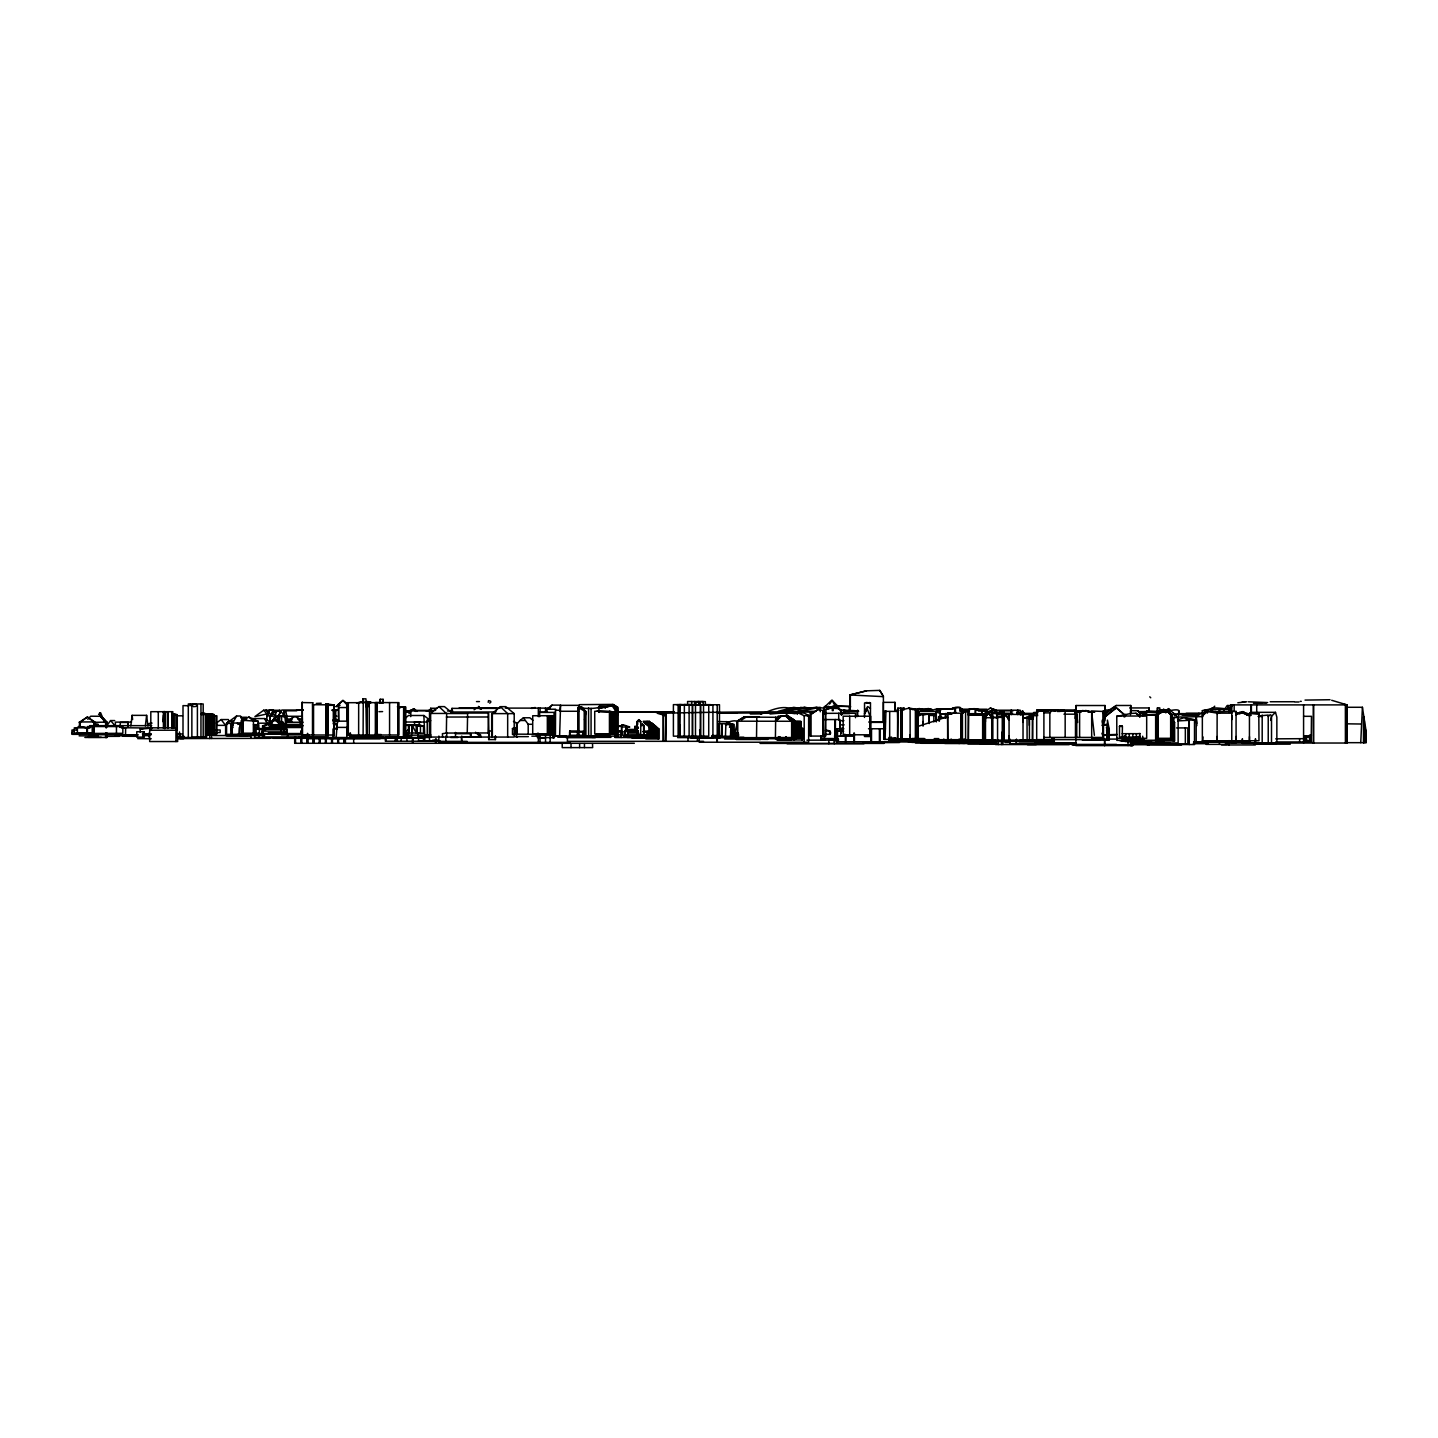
<?xml version="1.0" encoding="UTF-8"?>
<svg xmlns="http://www.w3.org/2000/svg" width="1438" height="1438" viewBox="0 0 1438 1438"><rect width="100%" height="100%" fill="white"/><g stroke="black" fill="none" stroke-linecap="round" stroke-linejoin="round"><path stroke-width="1.5" d="M700.504 736.166L700.522 704.692L700.522 736.166L699.587 729.875M923.052 721.499L923.052 725.848L923.052 714.668L927.133 714.111M1236.069 736.508L1236.069 740.75L1236.069 711.397L1231.773 711.433L1231.773 740.75M894.346 741.774L894.346 737.856M1217.087 736.526L1217.069 740.75L1217.141 711.774L1231.773 711.433M1231.791 711.774L1231.773 713.158L1217.069 713.158M1249.478 736.616L1249.442 740.75L1249.442 713.338L1258.987 713.787L1249.442 713.338M850.631 706.651L837.383 705.914L837.078 707.298M936.228 715.89L936.246 714.093L916.725 714.093L917.3 715.747M1029.356 725.381L1029.266 717.4L1022.76 717.939L1022.76 714.327M680.282 724.968L679.581 736.166L679.958 704.638M910.164 734.638L910.128 738.898L910.128 708.682L915.377 709.437L915.377 738.898M985.425 721.894L985.479 717.724L987.69 713.859L985.192 717.724L981.705 714.273L981.705 710.318M1022.975 722.397L1023.029 717.939L1029.41 717.4L1029.41 740.228M369.207 707.011L369.26 702.697L366.96 702.625L366.96 735.016M1159.855 711.361L1159.783 707.873L1157.446 707.873L1157.392 712.727L1147.596 712.187M1106.613 729.947L1107.368 740.175L1107.44 720.079L1109.273 729.354L1109.273 740.175L1082.365 740.175M366.384 707.101L365.917 698.796L362.933 698.922L363.113 702.805L362.933 698.922M1130.556 714.614L1130.628 710.588L1137.889 710.731L1140.729 713.895M338.307 705.069L338.649 721.175L346.702 721.157L347.241 705.069L342.945 700.432L336.097 706.633L342.945 700.432L348.032 704.261M1075.948 711.936L1076.091 705.519L1104.995 705.519L1104.492 722.092M1104.995 705.519L1104.779 720.402M398.164 713.931L398.272 709.797L398.272 736.993M403.862 736.993L403.701 706.831L403.377 736.993M491.832 730.971L488.776 731.061L488.65 739.581L495.535 739.581L495.535 736.112M1130.538 713.5L1130.735 705.483L1116.319 705.483L1105.049 712.655L1105.049 710.013L1111.304 710.013M1229.13 712.403L1228.268 706.885M206.317 728.922L206.784 716.735M1033.419 713.572L1033.832 712.457L1037.912 712.457M383.137 699.353L382.957 702.733L383.137 699.353L380.207 699.263L379.632 702.733L383.137 702.625L347.151 702.697L347.151 735.016L398.955 735.016L398.955 702.625L375.354 702.553L375.354 735.016L376.001 730.702M312.495 735.016L312.495 704.71L313.556 704.71L326.372 704.818L326.372 735.016M778.084 719.36L778.264 716.07L788.258 716.088L794.783 721.013L794.783 737.766M302.142 727.556L299.499 724.41L282.603 724.41L282.387 727.556L282.387 724.662L275.737 724.734M756.801 717.167L756.514 737.784M775.406 737.928L775.693 717.167L775.981 721.319L781.301 716.106L786.928 716.07L794.01 721.319L786.999 716.178L793.201 721.319L793.201 738.143M162.943 721.696L163.411 715.243L164.831 715.243M282.387 727.556L282.603 724.41M1075.139 718.407L1075.48 714.183L1074.438 710.534L1073.665 711.145M626.411 731.223L626.555 729.426L635.165 729.426M578.687 711.271L579.208 705.339L560.604 705.339L559.616 711.271L578.687 711.271L578.687 736.076M616.183 721.337C618.825 711.504 618.52 699.713 605.164 707.658L605.164 708.377M1255.68 739.114L1255.302 743.32L1255.302 738.916M616.165 719.18L616.992 710.696L613.451 705.573L598.873 708.233L600.149 707.909M1360.743 742.673L1362.415 707.28L1346.885 707.28M467.242 733.056L467.638 713.05L488.453 713.05L488.92 732.949L446.337 733.056L446.679 713.518L467.692 713.518M1146.607 713.643L1146.823 711.612L1138.375 711.612M488.057 732.949L488.453 713.05M1033.311 719.018L1029.41 719.018L1029.41 717.4M929.182 721.876L929.254 714.812L929.254 723.566M918.99 714.273L919.224 712.349M119.821 727.412L120.415 722.469L128.198 722.469L128.198 726.909M127.605 727.412L128.198 722.469M325.797 735.016L325.797 703.757L334.227 704.997L334.227 735.016L302.16 735.016L302.25 701.996L302.555 735.016M130.822 725.902L132.116 715.351L146.622 715.351L147.916 725.902M145.346 725.902L146.622 715.351M193.555 706.543L191.919 705.806A3.2 1.186 -1.9 0 1 192.207 705.033C193.753 702.355 199.918 705.177 195.532 706.489A2.606 0.935 -2 0 1 193.573 706.525M599.179 708.107L601.066 706.993L598.693 706.993C599.179 708.88 574.086 709.725 579.676 704.638L612.947 704.404L618.088 707.442L618.088 736.148L554.313 736.058M995.042 713.931L995.527 710.21L1020.207 710.21L1020.71 712.152L1016.81 712.152M1117.02 739.096L1103.539 739.096L1103.377 711.217L1103.485 713.536M555.428 735.861L555.571 709.222L546.997 709.222L546.997 712.403M598.46 708.377L599.017 706.957M996.929 715.764L997.253 713.697L1001.944 713.697L1001.639 715.764M1032.25 740.624L1032.466 714.237L1037.104 713.841M1207.435 713.104L1207.902 710.03L1208.172 711.433M241.44 722.847L232.668 723.116L231.949 734.315M239.319 727.502L239.319 734.315L239.912 723.925L242.914 723.961M559.616 736.076L560.586 705.123L552.012 705.123L546.997 709.222M1220.269 712.763L1219.316 710.03L1219.55 711.253M283.646 716.771L283.825 715.747L280.015 715.747L279.242 721.103M584.529 719.827L585.967 711.648L581.653 706.939L577.95 707.532L577.95 736.148M338.649 721.175L338.721 705.411M430.124 711.271L430.681 708.269L436.972 708.269M897.905 711.433L884.765 711.343M889.691 711.594L889.673 741.774M844.807 710.066L844.501 711.486C858.774 711.774 869.325 711.019 840.152 710.048M1270.617 720.438L1271.516 716.268L1275.488 712.331L1276.854 717.149L1276.854 743.32L1242.234 743.32L1242.234 739.06M1079.309 712.241L1079.507 711.325L1078.41 712.241M480.076 737.245L480.526 734.962L477.254 732.859M89.408 727.412L89.893 725.651L151.727 725.651M370.429 703.11L370.788 701.906L366.331 701.51M816.119 711.325L798.342 711.181L797.209 714.38M577.375 731.313L583.109 731.313L583.109 735.267L569.466 735.267L569.79 730.989L577.483 730.989L577.375 735.267M1020.243 714.65L1020.692 713.104L1021.106 714.776M1142.922 714.632L1156.907 714.65L1142.671 715.477L1142.922 712.996L1139.687 712.996L1139.687 716.735M968.205 739.905L968.475 714.111L982.945 714.075L982.945 739.905M266.911 716.591L269.248 710.048L273.364 710.048L274.838 712.493L274.011 711.307L271.063 715.998L271.063 714.327L275.539 714.327L275.539 715.944L278.289 715.908L281.003 711.307L274.011 711.307M312.495 704.71L313.107 702.751L302.196 702.571M982.945 714.075L982.639 715.028L968.205 715.028M840.745 733.398L842.632 727.61L840.313 736.058L844.645 736.058M336.186 737.514L337.103 724.716L333.814 724.716M282.513 721.624L281.578 724.303L281.578 717.76L284.257 711.774L285.982 712.008L287.977 722.164M149.678 730.216L150.523 727.826L176.784 727.826L177.683 741.541L149.678 741.541L149.678 730.216L175.939 730.216L176.784 727.826M582.821 735.267L583.109 731.313M495.751 711.99L497.081 708.377L452.017 708.377L450.687 712.008L495.247 711.99M255.479 728.095L253.448 733.2L253.448 721.157L248.9 717.059L242.519 720.258L242.519 733.2M269.248 713.805L267.756 713.787L266.911 715.926L269.895 715.872L273.364 710.048M729.497 727.34L730.935 723.763L734.171 724.464L734.171 736.31L711.864 736.238M1020.998 714.686L1022.436 710.821L1023.928 713.374L1034.929 713.374M103.698 720.312L100.642 712.781L98.575 714.452M598.478 708.287L599.394 706.04L614.457 706.076L617.333 707.891L617.333 736.148M279.601 716.771L280.015 715.747M239.912 723.925L237.971 724.393L237.414 723.116M232.417 732.607L230.817 727.502L232.668 723.116M624.595 731.403L625.458 735.16L624.901 730.684L637.232 730.684M625.782 731.259L625.961 726.567L629.61 727.125M621.27 737.478L621.647 726.19L617.477 726.262M357.595 703.272L356.57 703.164L364.084 701.313M916.401 709.725L919.116 708.521L923.106 709.527M291.321 720.492L293.046 716.933L296.659 716.933L302.07 720.923M829.636 704.099L832.189 700.36L838.839 707.298M778.246 717.328L744.021 717.023L737.191 721.193L737.191 737.784M961.68 709.204L959.883 708.772M837.096 705.609L836.233 707.298L837.617 705.591M825.053 707.298C826.005 704.135 829.708 710.282 833.375 707.298L834.903 705.663L832.189 700.36M824.369 713.751L824.369 707.298L831.559 700.342M864.436 713.877L867.276 708.646L864.58 713.877M232.938 722.847L236.569 716.016L240.506 716.016L243.094 721.696M1005.557 714.327L1009.063 720.114M1005.989 714.039L1003.742 717.76L1005.863 714.327M730.486 736.31L730.935 723.763L726.154 721.552M725.453 736.31L725.902 723.763M1077.386 711.864L1075.157 710.983L1075.157 713.32L1075.085 711.109L1081.34 711.864M644.188 732.14L649.581 731.511L643.092 731.511M842.057 731.079L837.258 731.061L834.633 736.202M1229.202 710.372L1232.006 705.699L1227.225 705.447L1223.792 710.462M275.539 714.327L274.388 716.16L269.895 716.142L270.236 722.559M1203.157 715.549L1205.278 711.073L1202.384 715.675L1207.866 711.235M1198.16 714.416L1196.182 717.364L1196.182 742.206M837.258 731.061L834.453 736.202L853.723 736.202M269.895 716.142L271.063 714.327M864.544 711.217L867.707 706.525L870.421 708.503M1198.915 713.284L1196.308 717.185L1196.775 723.44M721.445 736.31L721.984 723.691L721.984 736.31M721.642 736.31L722.182 723.691L722.182 736.31M1158.003 714.884L1161.149 711.253L1158.003 714.884L1157.95 738.305L1171.323 738.305M270.47 722.865L275.898 716.915L270.326 722.865L273.939 720.294M1020.243 714.488L1021.106 713.266L1016.702 713.266M824.369 707.298L825.879 705.699M106.376 726.244L110.6 720.564L114.698 720.564M918.433 714.776L936.21 713.877L916.941 714.668M1236.069 715.153L1238.226 712.853M549.316 708.539L552.012 705.123M1144.45 714.201L1147.003 711.091L1158.183 711.774L1163.755 709.329L1165.301 710.714L1167.53 710.336L1166.002 711.774M1202.869 716.573L1176.823 717.095M1029.231 717.4L1022.76 717.939L1029.231 717.724L1031.19 714.524M1001.495 714.416L1002.502 713.248L1012.64 713.266M1052.526 709.797L1046.576 709.797L1043.898 712.871L1049.848 712.871L1052.526 709.797L1065.163 711.343L1065.163 737.424M984.922 711.648L990.369 708.035L994.521 709.815L990.369 708.035M833.231 707.298L834.903 705.663M1104.546 717.814L1106.631 715.495M532.923 720.24L529.813 717.778L523.396 717.778L520.017 720.492L516.943 723.889L516.943 734.153L551.581 734.333M952.01 709.204C953.502 706.795 963.208 705.447 960.656 711.181M1178.944 713.625L1178.944 710.731C1176.482 706.615 1146.266 718.658 1159.927 709.851L1166.919 709.815L1168.537 708.628L1178.135 717.562L1178.135 742.925L1133 742.925M232.938 725.956L232.938 721.211L228.678 721.211L226.575 723.44L226.575 734.315L244.873 734.315M230.817 734.315L230.817 723.44L232.938 721.211M263.262 733.883L263.262 727.538L267.198 723.404L271.818 723.422L275.737 727.538M1211.659 709.365L1214.75 706.184M87.79 719.306L90.72 716.214L101.433 716.286L107.095 722.289L107.095 726.693M962.453 739.563L962.453 711.81L965.581 711.81M636.926 721.696L638.921 719.665L640.917 721.696L636.926 721.696L636.926 734.71L640.755 734.71M1157.5 712.313L1159.927 709.851M409.327 728.527L404.851 733.003L404.851 725.111L407.997 725.111M1248.454 714.902L1251.06 712.331L1275.488 712.331M1160.808 712.853L1163.755 709.329M1268.226 716.591L1270.167 714.704L1271.516 715.531L1271.516 743.32M1155.649 740.354L1155.649 716.124L1159.999 711.954L1167.602 711.468L1171.97 715.495L1167.602 711.468M1155.649 716.124L1156.655 715.549M1159.405 713.14L1156.907 714.65M279.332 710.228L282.279 713.086M1174.594 722.433L1172.779 722.02L1174.594 722.433L1174.666 740.965L1155.936 740.965M640.953 725.489L642.427 724.159L644.044 725.489L644.044 735.663M1142.167 715.477L1147.021 711.073M1160.52 712.295L1164.007 709.725M165.496 727.898L165.496 712.331L163.519 711.684M665.327 741.325L665.974 714.794L664.176 714.129L664.176 715.926M281.453 725.345L287.043 722.523L293.046 716.933M491.688 713.895L500.352 706.669L505.816 706.651L514.211 713.625L514.211 737.065L491.688 737.065L491.688 713.895L492.659 713.625M775.406 721.283L781.301 716.106M663.134 741.325L663.134 715.046L665.327 715.351M664.176 714.129L666.998 711.756L674.009 711.774M642.427 724.159L640.755 725.489L644.044 725.489M405.39 718.101L408.5 715.495L423.868 715.495L430.699 720.726M490.682 737.065L430.627 737.065L430.627 713.446L438.967 706.615L444.45 706.615L451.119 712.08M1164.564 711.954L1165.517 711.936M612.947 704.404L614.853 708.377L616.273 707.226M1116.319 705.483L1104.546 714.848L1107.368 714.92M269.661 723.476L276.276 719.593L282.387 724.662M474.109 709.797L477.003 707.532M216.419 723.044L221.093 719.557L228.498 719.557M512.485 728.545L515.487 728.275L515.487 734.53L512.485 734.53L512.485 728.545L515.487 728.275M164.399 711.54L162.907 712.331L165.496 712.331M236.569 716.016L226.467 723.386L227.078 724.518M280.41 710.318L263.657 710.228L254.903 716.591L267.756 713.787M585.931 736.148L585.967 711.648L577.95 707.532L581.653 706.939M1246.566 714.075L1243.025 711.648L1241.785 712.547L1248.526 715.477M82.236 720.726L87.412 717.005L94.674 721.912L94.674 725.92M811.499 714.057L818.096 709.455L811.05 714.075M410.369 710.678L414.27 708.844L417.038 711.468M411.61 710.678L414.27 708.844M1246.387 714.075L1242.953 711.648L1239.538 712.241M295.563 727.269L297.792 725.813M744.021 717.023L737.191 721.193L793.147 721.283L792.895 737.928M75.98 728.383L79.09 726.388L88.347 727.916M1309.479 741.954L1309.479 735.124L1311.438 735.124L1305.362 738.647L1275.722 738.844M741.577 719.971L746.682 716.717L759.408 716.717M419.339 726.244L420.813 725.327L423.491 726.244L423.491 733.218L416.984 733.218L416.984 726.244L420.687 725.471L417.775 726.244M246.689 719.198L242.95 718.892L244.101 719.198L241.296 720.905L241.296 733.2L258.804 733.2M302.07 726.082L271.009 726.082L270.56 727.538L301.764 727.52L299.499 724.41M1057.415 711.486L1076.145 710.588L1076.397 711.486M986.504 712.853L993.712 709.186L996.965 710.731M1119.609 726.316L1122.431 726.316L1122.215 737.281L1133.018 737.101M531.413 708.395L535.296 708.107M397.589 709.06L401.885 706.831M533.678 708.107L535.062 707.424M1119.483 726.316L1122.305 726.316L1119.483 726.316L1119.483 736.993L1122.431 736.993M617.693 727.125L623.157 724.77L629.61 726.945M794.621 712.745L798.342 711.181M263.657 736.921L262.597 736.921L262.597 725.831L266.515 724.698M760.63 714.219C769.833 710.911 779.773 705.681 789.804 708.269M986.091 712.853L992.418 710.57M1177.632 719.935L1183.582 717.814L1194.511 719.719L1194.511 744.56L1145.385 744.309M418.458 726.244L420.687 725.471M841.176 714.794L841.176 710.426L841.787 714.866M624.2 735.303L653.589 735.267L653.589 736.49L624.2 736.508L624.2 735.303L653.589 735.267M1166.488 710.947L1172.419 714.74L1172.419 740.211M489.657 703.128L490.646 702.391A2.66 1.887 2.8 0 0 490.592 701.169L488.525 700.612L488.201 702.337M916.797 726.801L946.024 717.202M957.87 740.912L961.519 739.743L965.851 741.145L962.417 739.743L957.87 741.145M107.095 722.289L104.74 722.397M825.969 713.554L825.969 709.347L829.816 708.251L839.109 708.575L841.787 710.516M830.733 708.251L825.969 709.347M1258.735 716.016L1268.226 715.046L1268.226 743.32M624.2 736.508L653.589 736.49M429.513 710.39L426.349 711.253L429.513 710.372L429.513 719.126M405.911 711.63L410.711 710.372L435.624 710.39M849.804 706.364L849.804 710.857L849.876 694.967L866.521 690.833M334.227 704.997L334.029 735.016M1076.756 737.424L1076.756 712.008L1085.78 710.516L1094.642 712.241L1091.676 712.241L1094.39 735.321M1076.756 712.008L1082.724 710.516L1085.996 711.145M902.255 738.898L902.255 709.707L909.337 708.089L917.893 709.653L917.893 738.898L900.727 738.898M1102.083 725.327L1106.451 724.303L1107.871 727.7L1107.871 740.175M950.176 713.104L947.624 713.266L947.624 739.563M900.997 739.384L884.011 739.384L884.011 711.522L885.916 711.343L885.071 739.384M968.475 714.111L968.781 715.081L975.629 713.518L982.639 714.722L982.639 739.905M886.347 711.343L885.143 711.504M1037.679 715.603L1036.69 711.253L1049.47 710.013L1055.276 711.073M1123.833 716.735C1123.833 713.877 1126.817 713.356 1125.073 716.735M952.423 708.071L960.584 707.55M1106.451 727.898L1107.53 729.354M1131.257 713.374L1116.805 716.448M1206.967 742.853L1202.348 742.853L1202.348 710.696L1212.504 708.575L1212.504 710.696M1029.231 714.327L1029.231 717.724L1032.808 717.005M644.026 731.762L645.177 731.529L644.026 731.672M147.701 723.853L151.853 723.026M601.066 707.909L605.758 707.011M607.663 706.615L613.397 705.465L614.493 707.083M147.395 724.105L151.655 723.26M918.253 715.513L919.799 715.081M1156.907 712.924L1166.883 710.947L1172.419 714.74M824.549 708.161L816.119 707.334L782.182 711.379L804.867 707.334L811.05 708.395M289.613 721.211L290.728 720.995M1211.156 710.696L1211.156 708.592C1212.036 706.543 1235.943 710.013 1227.531 709.509A35.914 4.709 -1.5 0 1 1216.656 709.545L1210.67 709.455M201.176 714.093L204.897 713.428M202.938 714.093L212.411 714.452L212.5 734.71M204.466 714.093L213.723 714.47L213.723 734.71M416.229 725.543L418.458 725.273L412.149 725.579M408.716 725.543L408.716 733.003L408.716 725.273M804.867 707.334L778.264 711.253L793.758 707.334L797.91 708.053M1167.53 710.336L1169.507 711.361L1168.537 708.628M266.893 725.147L264.718 725.507M262.597 725.831L263.657 725.669M325.797 703.757L326.372 704.818M598.693 706.993L601.264 707.927M1203.606 710.516L1202.348 710.696M916.671 712.331L928.103 708.521L931.86 709.491M1244.787 701.978L1242.216 701.906M1237.83 702.787L1246.728 701.78M442.58 737.065L442.419 733.65L446.751 733.092M823.075 711.145L824.459 711.109M1043.143 710.57L1036.69 711.253L1043.143 710.013L1049.075 710.947L1036.69 710.156L1036.69 739.617L1100.34 739.617M698.958 701.51L696.064 701.798L703.11 701.51L703.218 704.872M706.543 704.656L702.427 705.051L711.253 704.872M710.696 704.746L706.597 704.746M265.706 729.821L257.941 729.246L268.708 729.282M682.978 704.872L692.487 704.782L692.487 736.166L692.487 704.674M704.278 704.674L700.216 705.015L700.216 701.798M704.35 704.836L708.413 704.836M770.013 713.985L797.209 711.792L820.253 707.334L820.253 711.774M140.223 732.194L140.223 729.066L151.314 728.185M797.569 712.619L804.202 715.729L808.641 715.405L808.641 742.224L699.228 742.224L699.228 737.82M676.795 704.674L691.714 704.71L691.714 701.492M201.859 713.715L206.874 714.416L206.623 737.137L192.117 737.137M1140.082 733.542L1136.362 733.74M1185.901 718.964L1194.511 719.719L1189.226 719.971L1189.226 744.56L1189.28 720.312L1177.704 720.923M735.789 736.885L738.197 736.885C740.498 731.529 733.488 731.888 736.13 736.885M333.005 737.514L333.005 728.994L337.103 728.814L337.103 724.716M649.131 735.735L649.131 731.457L643.181 731.708M615.68 706.615L616.704 706.579M634.787 730.953L637.951 730.81M644.116 731.636L649.131 731.457M1103.341 711.486L1091.676 710.947M879.768 690.384L866.359 690.833L849.876 694.967L883.399 696.639L879.768 690.384L883.399 696.262L883.399 722.307M704.35 705.015L708.988 704.872M1130.574 713.374L1136.02 713.23L1139.921 716.735L1139.921 712.996M1363.853 742.673L1363.853 716.645L1366.1 731.151L1366.1 742.673L1346.328 742.673M984.275 739.905L984.275 715.099L969.014 715.081L968.475 711.846L968.475 739.905M213.723 714.47L214.19 734.71L205.688 734.71M700.09 704.872L704.189 704.818M1305.021 700.09L1330.024 699.731M912.177 709.563L917.893 709.653M1148.495 711.54L1157.716 711.415M621.27 727.035L625.782 726.963M1365.794 730.127L1365.938 742.673M362.933 702.014L358.008 702.697M365.899 701.96L370.788 702.697M174.214 714.65L177.269 714.686L177.269 729.929M993.047 709.419L996.3 710.696M1344.081 704.476L1345.303 704.458M325.869 705.285L332.735 705.339M697.807 704.908L700.935 704.872M811.391 714.057L811.391 712.691L810.097 712.691L810.097 736.076L825.646 736.076L825.646 713.697L823.273 713.59L823.471 736.076L823.003 710.588L823.003 736.076M884.011 711.522L884.316 739.384M209.93 714.56L210.793 734.782M951.848 713.823L940.794 713.823L950.878 713.823M1211.156 708.592L1212.504 708.575M755.813 712.978L803.159 712.619L808.641 715.405M844.825 734.135L844.807 736.202M629.61 712.008L626.393 712.026L628.208 712.026M645.608 711.99L647.495 711.972M662.936 711.918L663.943 711.918M616.578 712.098L668.203 711.882M667.933 711.864L670.126 711.846L664.769 711.846M717.31 713.212L803.159 712.619M788.258 716.088L795.448 721.013L795.448 737.766M1236.303 712.799L1240.239 712.763M103.949 722.146L106.142 722.128L106.142 726.496M93.164 722.343L106.142 722.128L100.3 716.214L105.639 722.271L105.639 726.603M270.326 724.77L275.737 724.716M336.186 728.814L337.103 728.814M866.107 702.481L870.475 702.948L870.475 736.526L864.544 736.526M693.529 704.89L696.657 704.872M937.091 709.222L951.65 709.168M617.423 712.026L665.578 711.9M665.956 711.864L674.44 711.846M646.004 711.972L657.166 711.918M725.687 713.176L718.838 713.194M726.424 713.176L727.484 713.176M728.149 713.158L733.236 713.14M735.16 713.122L737.209 713.104M335.971 716.178L337.013 716.178M277.624 722.487L281.578 722.469L284.382 724.986M622.312 711.9L629.035 711.864M634.625 711.864L654.2 711.756L663.134 715.046M660.384 711.864L648.376 711.792M1150.562 715.046L1154.966 715.046M629.071 712.026L630.06 712.026M929.182 715.405L936.3 715.567L936.3 721.948M795.448 721.013L791.152 718.497L794.225 721.013L794.171 740.049M725.453 724.608L730.486 724.59M650.749 726.585L645.087 721.966L643.343 721.948L648.898 726.639L650.749 726.585L650.749 736.22L637.106 736.202M658.227 738.934L658.227 728.653L657.346 737.658M625.458 731.583L637.052 731.583M830.139 731.187C818.15 730.073 833.429 728.707 830.139 734.351L825.34 734.351M1331.714 700.288L1347.029 704.89L1347.029 743.033L1230.604 743.033M1300.276 701.349L1301.282 701.349M476.499 701.582L479.447 701.582M1248.346 701.798L1267.633 702.571M1270.239 701.744L1294.002 701.726M1262.582 702.984L1266.447 702.984M1253.469 703.29L1261.701 703.272M710.696 704.656L673.397 704.638L673.397 736.166L708.736 736.166L708.736 704.692M677.586 704.764L692.487 704.782L689.108 704.53L689.108 736.166M693.224 704.746L719.485 704.746L719.485 735.519L711.99 735.555M1347.029 704.89L1230.604 704.89L1230.604 711.63M189.097 705.752L183.003 705.627L183.003 737.496L203.189 737.496L203.189 703.955L188.306 703.955L188.306 737.496M850.2 706.364L832.296 706.364L832.296 710.678M826.958 706.921L824.208 706.921L824.208 711.307M831.685 707.101L827.982 706.435L831.685 707.298M826.814 707.298L825.52 705.699M1229.202 707.244C1224.151 706.579 1233.265 707.622 1229.13 712.277M338.649 707.55L346.702 707.55M1129.675 707.945L1149.178 707.945L1149.178 712.277M459.028 708.107L475.672 708.107M478.53 708.107L500.244 708.107M505.241 708.107L550.233 708.107M581.653 708.377L585.967 711.648M839.109 708.575L838.192 708.575L840.673 710.39L840.673 713.572L849.696 713.572M916.132 738.898L916.132 709.563L915.862 738.898M303.31 710.03L281.794 710.03L278.289 716.268L301.764 716.268M332.16 710.102L336.564 710.102M1041.166 709.959L1053.281 710.246M1075.768 709.995L1043.269 709.833L1046.882 709.833M296.498 710.192L303.184 710.192M331.98 710.21L338.182 710.21M898.966 710.264L894.778 710.264L894.796 702.355M916.815 710.264L918.001 710.264M1036.69 710.156L1070.879 711.055M939.985 710.696L936.21 710.696L936.228 714.992M283.61 710.785L296.731 710.785M404.995 710.767L429.71 710.767M447.452 710.983L452.7 710.893M960.494 711.001L969.464 711.001M978.433 711.001L982.927 711.001M1013.017 710.821L1000.021 710.821L1000.021 712.152L996.103 712.134L995.527 710.21M1070.789 710.983L1075.157 710.983M335.719 711.091L333.095 709.599L333.31 711.091L335.719 711.091L335.719 721.984M405.426 711.109L409.794 711.109M850.613 711.109L844.501 711.109L844.501 713.374M1073.377 711.019L1080.783 711.091M937.774 711.504L918.99 711.504L918.99 715.962M1079.884 711.468L1080.837 711.468L1079.884 712.475L1080.855 711.468L1076.343 711.325M599.61 711.828L615.41 711.828M962.453 711.81L965.869 711.648M1171.323 740.354L1171.323 714.758L1168.069 711.684L1170.658 714.758L1170.658 738.305M1245.973 714.165L1243.025 711.648M540.131 712.205L547.626 712.205M611.905 734.279L611.905 712.062L614.152 712.062M935.904 720.618L935.904 712.205L936.803 720.618M985.066 712.08L995.869 712.08M1138.896 711.918L1146.823 711.612M953.484 712.511L955.443 712.511L955.443 707.604M1089.447 712.241L1087.631 711.468L1091.154 712.223M787.862 712.709L795.268 713.733M1033.455 713.122L1037.517 713.122M824.549 713.356L855.502 713.248L855.502 717.724M947.624 713.266L947.858 739.563M961.429 739.563L961.429 713.176L962.723 713.23L962.723 711.522M1023.928 713.374L1019.686 713.374M1136.02 713.23L1139.921 716.735M1186.152 713.302L1203.39 713.284M430.627 713.446L446.948 713.446M491.994 713.625L514.211 713.625M823.273 736.076L823.273 713.59L825.646 713.697M952.244 713.608L945.341 713.608L945.341 717.58M968.044 713.679L975.234 713.679L975.234 710.318L982.1 710.318L982.1 714.488M1178.225 713.625L1202.492 713.625M1240.958 713.068L1247.249 713.518L1249.263 715.351M979.134 714.021L992.849 714.273L992.849 740.714M1063.94 714.183L1075.48 714.183L1075.48 737.424M1174.648 714.273L1198.16 714.273M201.248 714.506L208.959 714.398L208.959 730.324M977.768 714.488L985.479 714.021L985.479 740.714M1001.549 714.327L1034.228 714.524M1174.163 714.38L1199.634 714.704M984.275 715.099L983.987 739.905M1246.656 715.117L1250.97 715.117M554.385 715.693L532.707 715.747L532.707 733.955L549.226 733.955M1035.917 715.675L1032.25 715.675M177.269 715.818L182.464 715.818M212.68 715.818L216.904 715.818L216.904 733.973L212.68 733.973M807.167 715.89L809.756 715.89M997.253 713.697L997.397 716.214L1002.106 716.214L1001.998 714.327L1002.106 716.214M1303.583 716.322L1311.474 716.322L1311.186 741.954M938.87 720.959L938.87 716.573L939.481 720.959M488.057 716.987L446.337 717.041M1029.231 717.005L1033.419 717.005M246.959 717.274L240.991 717.274L243.22 721.822M248.9 717.059L258.211 721.355L258.211 729.246M997.397 717.256L992.202 717.256L997.559 718.191M947.858 717.58L940.901 717.58L940.901 713.823M997.397 717.364L1002.268 717.364M1171.736 717.562L1178.135 717.562M1029.231 717.724L1033.419 717.724L1031.334 715.261M251.92 718.569L264.664 718.569L270.272 722.038M791.943 737.928L791.943 721.283L788.869 718.623L793.147 721.283L786.173 716.088L792.41 721.319M287.241 719.054L291.572 719.054M298.097 719.054L302.429 719.054M824.172 719.557L839.9 719.557L839.9 730.216M333.131 719.773L338.092 719.773M427.248 735.016L427.248 720.168L430.16 720.168L430.16 722.02M843.89 720.672L839.738 720.672L839.99 730.72M241.296 720.905L243.885 720.905M643.325 721.283L649.203 721.283L655.063 727.017L655.063 738.036L631.983 738.036M794.064 721.391L801.074 721.481L801.074 737.73L718.353 737.784M717.957 721.552L728.599 721.786M80.51 721.966L79.719 726.1M94.674 721.912L79.791 721.966L87.412 717.005L93.955 721.912L93.955 724.213L98.323 724.482L93.955 724.213M404.887 722.02L427.248 722.02M868.929 721.858L885.431 721.858M79.108 722.218L80.438 722.218M131.541 722.11L115.382 722.11L115.382 726.028M279.242 722.361L283.628 722.361M287.043 722.253L303.094 722.253M869.289 722.379L885.089 722.379M258.067 723.188L270.146 723.188M516.566 736.957L516.566 722.955L517.446 723.332L516.206 722.955M106.286 723.745L105.801 727.664M637.106 723.943L638.023 723.943M523.396 717.778L528.195 724.285L532.222 724.285M253.448 724.68L258.804 724.68L258.804 728.94M621.935 724.77L623.157 724.77M839.99 724.86L844.196 724.86M217.408 725.363L225.604 725.363L225.604 735.555M403.934 725.273L412.329 725.273M303.184 725.741L280.859 725.741L280.572 727.394L280.572 724.68L274.604 719.593M416.984 726.244L423.491 726.244M634.949 727.143L638.382 727.143M654.02 727.017L655.063 727.017M656.717 727.125L651.45 722.829L656.717 727.125L656.717 737.263L635.614 737.263M230.817 727.502L232.938 727.502M263.262 727.538L270.506 727.538L267.198 723.404M1106.451 727.7L1107.368 727.7L1107.368 740.175M88.743 727.826L74.291 727.826L74.291 733.074L92.841 733.074M269.571 728.041L285.173 728.041M1176.572 727.916L1187.842 727.916L1187.842 744.039L1162.515 744.039M634.949 728.347L638.382 728.347M843.872 728.76L836.521 728.76L836.521 741.774L896.431 741.72M868.498 728.76L885.449 728.76M140.223 729.066L142.668 729.066M268.313 729.102L287.115 729.102L287.115 732.733L268.313 732.733M76.43 730.037L71.936 730.037L71.9 734.027L90.648 734.027M215.7 729.983L220.176 729.983L220.176 732.553L215.7 732.553M637.232 730.36L624.901 730.36L638.454 731.061M801.469 730.342L802.08 739.959M72.907 730.558L72.331 734.351L80.33 734.315M207.611 730.558L209.409 730.558L209.409 734.782M622.816 731.69L618.286 731.007L622.816 731.69L622.816 734.872L617.315 734.818M637.142 731.511L631.21 731.511L637.483 731.888M643.415 731.888L647.388 731.888L647.388 735.717M569.466 732.104L582.821 732.104M267.414 733.686L283.628 733.182M403.934 733.003L419.393 733.003M801.487 733.182L802.638 733.182L802.638 739.959L777.167 739.815M75.98 733.47L122.841 733.326L122.841 726.549L87.43 726.549L87.43 733.326M269.571 733.308L285.173 733.308M142.452 733.757L151.314 733.757M257.941 733.578L302.214 733.524M455.487 733.668L470.999 733.668L470.999 736.993M1122.215 733.686L1136.559 733.668M177.395 733.973L182.464 733.973M302.178 733.883L256.144 733.829L256.144 728.581L284.311 728.581L284.311 733.829M610.862 734.009L594.721 734.009L594.721 711.253L610.862 711.253L610.862 734.279M596.285 734.279L615.41 734.315M237.144 734.494L256.899 734.494M375.606 734.548L381.196 734.548M1117.02 734.423L1103.845 734.908M89.102 734.746L138.21 734.746M142.542 734.746L151.206 734.746M281.453 734.89L309.368 734.89M870.943 734.8L843.171 734.782L843.171 716.214L870.673 716.214L870.673 734.782M1103.539 734.764L1116.463 734.908M206.083 734.998L207.899 734.998L207.899 714.452M403.754 735.249L430.951 735.016M536.23 735.142L552.785 735.142M213.309 735.555L264.646 735.501M79.108 735.843L98.323 735.843M115.382 735.789L137.545 735.627M143.764 735.627L147.916 735.627M554.385 735.861L554.457 712.403L539.645 712.403L539.645 716.663M554.87 735.861L561.485 735.861M631.21 735.717L649.581 735.735L649.581 731.511M864.436 735.825L870.367 735.825M1275.722 741.954L1311.474 741.954L1309.766 735.825L1305.075 735.825L1304.967 741.954L1305.362 735.825M226.593 735.914L250.032 735.914M350.369 736.058L376.019 736.058M531.862 736.166L538.549 736.166M864.49 736.022L870.421 736.022M105.567 736.382L119.444 736.328M122.5 736.256L137.491 736.328M142.704 736.328L144.231 736.328M178.312 736.418L184.28 736.418M239.948 736.202L247.354 736.202M554.313 736.256L566.374 736.256M574.157 736.22L610.072 736.184M375.983 736.705L383.317 736.705M419.537 736.651L431.238 736.651M515.595 736.633L528.393 736.633M712.062 736.651L720.33 736.651M1136.362 736.705L1140.082 736.705M177.917 736.939L184.423 736.939M298.888 737.011L328.385 737.011M385.456 736.993L405.786 736.993M516.206 736.957L517.446 736.957M1132.82 736.867L1136.559 736.867M1203.013 736.939L1202.671 742.134M88.131 737.317L101.289 737.317M313.071 737.137L263.549 737.137L263.549 733.524M351.951 737.119L410.711 737.245M461.31 737.245L480.526 737.245L480.526 734.962M557.728 737.191L583.379 737.191M591.917 737.352L610.988 737.352M615.41 737.299L621.647 737.299M627.238 737.37L634.859 737.37M737.73 737.281L743.859 737.281M84.86 737.46L107.095 737.46L107.095 733.146M254.903 737.532L377.367 737.514L377.367 733.47M399.836 737.496L429.513 737.496M450.723 737.496L457.895 737.496M566.123 737.676L595.314 737.676M614.835 737.478L658.227 737.64M677.586 737.604L712.924 737.604L712.924 704.8M739.869 737.658L780.546 737.658M780.888 737.55L802.835 737.55L802.835 728.329L801.811 728.329L801.811 737.55M1043.898 737.424L1103.485 737.424L1102.227 720.186M266.318 737.766L286.45 737.766M358.637 737.964L393.113 737.964M538.531 737.964L544.103 737.964M634.787 737.91L652.906 737.91L652.906 725.633L646.776 721.499M690.078 737.802L706.813 737.82M273.579 738.107L310.644 738.233M387.128 738.161L423.149 738.161M691.714 738.054L719.881 738.143M751.984 738.179L756.388 738.179M768.126 738L772.548 738M778.569 738.143L794.01 738.125L794.01 721.013M269.877 738.341L179.912 738.575L179.912 734.962M273.472 738.305L305.755 738.305M329.104 738.431L386.786 738.485M751.876 738.413L756.478 738.413M775.01 738.521L791.349 738.521M823.489 738.539L838.318 738.539M911.908 738.521L924.4 738.521M1116.769 738.323L1146.679 738.323L1146.679 716.016L1116.769 716.016L1116.805 740.354L1173.156 740.211M137.706 738.629L151.224 738.737M177.809 738.737L183.651 738.737M308.721 738.737L380.171 738.665M743.104 738.844L752.577 738.844M764.063 738.683L778.335 738.737M894.364 738.737L914.37 738.737M914.784 738.88L924.976 738.88M934.251 738.611L938.78 738.611M1092.035 738.647L1103.845 738.647M1304.967 738.647L1309.766 741.954M645.788 738.934L659.179 738.934L659.179 728.796L653.679 726.226M724.554 739.006L743.536 739.078M776.376 738.934L793.74 738.934M1092.395 738.898L1102.137 738.898M753.925 739.258L767.856 739.402M777.455 739.348L791.655 739.348M793.434 739.312L796.041 739.312M736.202 739.491L760.594 739.491M776.556 739.635L791.709 739.635M825.178 739.599L821.044 739.599L821.044 735.735M902.183 739.689L966.534 739.689M829.187 740.031L838.678 740.031M894.778 740.031L916.815 740.031M995.042 740.049L965.581 739.905L965.581 711.648L969.014 711.864M1020.189 739.977L1038.595 739.977M1122.071 739.995L1144.396 739.995M1155.972 739.851L1172.419 739.851M432.712 740.157L438.123 740.157M782.901 740.121L787.898 740.121M806.934 740.175L838.372 740.103M903.513 740.354L912.429 740.354M957.205 740.228L1033.922 740.228M1037.086 740.336L1052.203 740.139M901.428 740.534L912.968 740.534M926.611 740.66L1052.832 740.624M1121.137 740.66L1124.426 740.66M440.118 740.965L418.566 740.965L418.566 736.526M833.914 740.75L837.905 740.75M894.831 740.876L913.292 740.965M938.87 740.714L999.518 740.876M1119.95 740.75L1135.768 740.75M1202.384 740.75L1258.987 740.75L1258.807 713.338M440.136 741.217L385.348 741.217L385.348 736.867M914.892 741.091L1038.362 741.073M1203.157 741.127L1250.485 741.127M440.999 741.361L467.134 741.361M703.542 741.325L567.417 741.325L567.417 737.101M907.809 741.505L925.479 741.505M972.627 741.559L1009.494 741.505M1125.001 741.541L1151.461 741.541M1206.338 741.559L1213.043 741.559M911.225 741.864L937.414 741.774M975.845 741.577L995.851 741.595M1038.11 741.72L1051.484 741.756M891.722 741.9L937.648 742.116M1019.021 741.9L1039.71 741.9M1130.484 742.17L1164.241 742.17M1193.594 742.008L1232.222 742.134M570.275 742.368L438.86 742.368L438.86 736.058M911.728 742.385L937.486 742.385M1005.09 742.439L1009.692 742.439M1052.76 742.206L1051.825 742.206L1051.825 738.215M1131.508 742.296L1138.429 742.296M1193.576 742.206L1231.449 742.188M1235.817 742.242L1243.672 742.242M863.429 742.763L899.487 742.529M965.024 742.745L995.599 742.745M1131.634 742.529L1169.597 742.709M1198.034 742.781L1207.884 742.781M1226.039 742.511L1236.5 742.511M915.449 742.961L996.75 742.997M1035.234 742.799L1076.289 742.817M1225.32 742.853L1229.13 742.853M634.338 743.284L294.682 743.284L294.682 736.741M921.273 743.284L988.445 743.356M1035.288 743.302L1074.402 743.302M760.037 743.41L884.028 743.41M944.766 743.464L995.617 743.464M1054.162 743.518L1010.105 743.662L1010.105 739.186M1069.063 743.554L1073.647 743.554M1148.027 743.626L1154.876 743.626M787.053 743.716L864.022 743.716M967.882 743.841L996.642 743.841M1035.27 743.823L1070.214 743.823M1146.607 743.716L1163.684 743.716M1193.306 743.68L1208.19 743.68M1254.062 743.859L1272.99 743.859M979.853 744.003L994.395 744.003M1068.578 744.039L1073.665 744.039M1148.171 744.039L1154.732 744.039M1254.799 744.165L1290.281 744.165M1036.295 744.542L995.563 744.542L995.563 740.336M1073.485 744.417L1116.535 744.417M1206.123 744.363L1226.991 744.363L1226.991 740.965M1027.451 744.686L1069.171 744.686M1073.09 744.848L1149.178 744.704M1072.065 744.884L1115.151 744.884M1147.398 744.956L1181.587 744.956M1221.509 744.956L1255.356 744.956M1294.829 701.996L1298.981 701.996M597.165 711.001L598.532 711.594M1000.021 712.134L1004.317 712.152M520.017 720.492L524.888 720.51M333.041 723.691L337.265 723.691L337.858 721.516L332.825 720.582M652.906 725.669L646.057 721.714L651.935 725.669L653.895 725.633L654.02 738.036M336.186 727.394L346.792 727.412L346.792 737.514M908.744 708.233L910.074 709.042M960.494 709.186L987.061 709.24M961.663 739.563L961.159 713.23L961.159 739.563M214.19 714.614L213.237 714.596L213.237 734.71M275.898 716.915L281.578 722.865M230.817 723.44L226.575 723.44L228.678 723.206L228.678 721.211M316.306 703.416L321.231 703.218M626.213 731.097L626.555 729.426M738.143 733.074L737.874 736.885M680.983 704.872L687.741 704.782L684.362 704.53L684.362 736.166M897.528 711.468L897.815 722.2M1258.034 716.466L1262.294 716.501M404.851 725.111L419.393 725.183L416.229 725.183L416.229 733.003L412.329 725.543L412.329 733.003M948.361 713.104L962.957 713.23M555.428 710.21L559.741 710.246M152.392 728.041L121.385 727.736L125.645 727.862L125.519 734.746M685.315 704.872L688.442 704.908M1050.621 709.833L1047.601 709.797M1060.651 709.797L1064.12 709.833L1064.228 711.504M1027.002 717.077L1027.109 740.228M1347.604 723.835L1360.743 724.015M397.589 707.047L405.786 707.047L405.732 738.161M206.82 714.398L207.018 734.998M917.965 708.862L924.886 708.97M1092.503 712.205L1087.631 711.468M1236.069 713.859L1239.933 713.913M1182.054 714.956L1198.375 715.297M614.493 705.321L617.333 708.646M902.255 709.707L904.053 709.635L904.16 708.107L897.689 708.179L897.492 739.384M404.851 725.273L410.459 725.471M1214.571 711.558L1216.171 711.63L1207.093 711.235M1160.502 711.253L1168.735 711.684M287.223 720.923L291.896 721.301M1046.576 709.797L1055.204 710.426M1237.848 712.853L1247.249 713.518M617.315 731.726L621.504 732.014L620.946 734.818M254.364 721.049L258.211 721.355L242.519 720.258L242.95 733.2L242.95 718.892M1172.419 718.029L1173.264 740.965M683.733 704.728L685.71 704.908M611.923 705.465L615.41 710.552L616.992 710.696M1173.875 740.965L1173.875 718.443L1172.779 718.281A212.105 9.473 39.1 0 1 1172.473 718.838M910.128 708.682L916.132 709.563M938.87 716.573L941.62 716.915M338.721 720.762L336.132 720.186L336.959 721.139M728.832 721.948C744.776 717.077 732.05 728.85 735.699 737.946M800.642 707.334L804.795 708.053M209.768 714.38L210.793 714.56M89.102 728.293L79.09 726.388M365.917 702.697L366.474 735.016M172.344 714.003L175.903 714.632L175.903 727.79M404.923 711.72L410.711 712.763M171.931 713.697L177.269 714.686M207.198 714.398L201.572 713.374L210.074 714.344L209.93 734.782M1205.278 711.073L1218.274 713.374M816.119 707.334L819.876 708.053M817.593 709.455L823.471 710.57M999.428 713.967L974.605 708.664L959.883 711.163L959.883 707.586M998.655 714.003L973.706 708.664L961.896 710.803L961.896 708.772M1001.333 714.38L1002.502 714.632M899.918 740.013L903.963 740.876M1247.159 714.74L1250.772 715.531M940.937 709.581L937.486 708.7L932.345 710.192L923.466 710.03L928.624 708.7L932.022 709.599M898.498 739.689L902.525 740.876M935.904 712.205L939.967 713.14L939.23 708.988L953.484 708.988L953.484 708.035M792.338 708.089L790.864 708.053M955.138 739.779L959.002 741.127M340.087 705.267L338.254 704.261M1075.894 711.019L1078.985 712.439M1062.988 710.857L1062.125 710.462L1063.743 711.199M1060.831 711.199L1059.213 711.343M513.456 721.427L517.213 723.188M634.859 727.143L635.884 727.646M869.487 702.463L870.421 702.948L864.544 702.948L864.49 717.436M653.607 726.046L658.227 728.653M908.744 708.233L910.128 709.042M266.084 710.228L269.086 712.026M419.213 725.471L420.453 726.244L420.453 733.218M647.424 721.499L653.895 725.633M1242.72 711.81L1246.027 714.165M1170.73 716.232L1173.156 718.083M281.111 724.662L281.129 727.394M788.869 718.623L792.194 721.283L792.194 737.928M649.814 726.585L644.152 721.966L649.814 726.621L649.814 736.22M792.104 718.497L795.16 721.013L795.16 737.766M1125.163 715.369L1116.355 707.82L1104.492 717.131L1116.355 707.82L1124.66 714.956M789.822 718.623L792.895 721.283M785.651 716.088L791.637 721.283L791.637 737.928M1170.73 716.484L1173.156 718.605M163.986 711.54L164.867 728.707M1246.872 713.518L1249.442 715.854M438.967 706.615L446.283 713.446M642.247 724.213L643.613 725.489L643.613 735.663M427.248 720.168L429.405 722.2L429.405 735.016M500.352 706.669L507.668 713.625L507.668 737.065M413.048 708.844L415.798 711.468M475.529 732.23L480.076 736.705M337.624 721.714L335.018 718.029M481.371 709.276L478.441 706.4L480.346 709.24M266.174 710.174L269.122 713.14M263.657 710.228L266.893 713.769L266.911 720.78M581.186 706.939L584.241 710.462L584.241 736.148M101.433 716.286L106.718 722.397L106.718 726.693M110.6 720.564L115.346 726.1M649.203 721.283L652.816 725.579M647.388 731.888L647.064 735.717M1163.342 709.725L1165.841 712.871M221.093 719.557L225.604 725.363M1102.353 721.876L1105.085 725.417M296.659 716.933L300.452 722.253L300.452 726.478M273.975 717.706L276.42 721.139M1137.889 710.731L1141.017 715.459M1075.48 714.183L1076.756 713.967L1077.673 722.505M1022.544 710.821L1024.683 714.452M834.687 705.663L835.568 707.298M1005.719 714.039L1008.793 720.114L1008.793 714.327M264.664 718.569L266.138 721.768M1173.588 713.104L1174.936 716.07M150.523 727.826L151.421 729.803M867.15 708.646L870.367 717.041M895.874 739.132L896.485 740.876L896.485 739.096M1101.903 733.236L1103.341 737.424M286.198 717.832L286.018 723.278M842.344 727.61L843.585 731.475M284.257 711.774L285.767 724.375M955.533 712.511L954.778 708.862L955.443 712.511M99.564 712.745L100.336 716.537M89.893 725.651L90.324 727.736M430.681 708.269L431.274 711.343M837.383 705.914L837.635 707.298M657.346 734.045L657.112 732.787L657.112 737.658M283.825 715.747L284.005 716.771M1363.853 716.645L1362.415 707.28M598.855 707.352L599.017 708.377M271.009 726.082L271.207 727.538M423.868 715.495L424.731 735.016M132.116 715.351L132.62 719.575M1108.554 729.354L1108.374 727.7L1108.554 740.175M106.789 723.979L106.61 722.092L106.43 727.88M461.364 738.161L461.76 742.368L461.76 736.058M1196.182 717.382L1196.847 725.651M452.017 708.377L452.251 711.504M397.068 736.831L397.319 741.217L397.319 736.885M841.176 711.091L841.338 714.344M611.905 712.062L612.175 718.73M1130.933 710.983L1130.735 705.483M1032.664 713.841L1032.808 740.624M634.841 728.347L634.787 726.244L634.949 731.96M1217.141 711.774L1217.195 713.787M1076.091 705.519L1076.235 711.217M488.776 731.061L488.902 739.581M569.79 730.989L569.879 735.267M1157.446 707.873L1157.536 713.104M1009.009 735.753L1009.063 740.228L1009.063 714.327M1002.214 731.906L1002.268 740.228L1002.268 714.327M936.282 714.111L936.3 715.567M1236.069 711.397L1236.087 712.889M1231.773 715.405L1231.773 719.629M1364.356 721.301L1364.213 742.673M1363.494 716.645L1363.494 742.673M1346.633 704.89L1346.669 743.033M1345.375 704.89L1345.411 743.033M1313.721 704.89L1313.721 743.033M1313.254 704.89L1313.254 743.033M1306.279 735.825L1306.279 741.954M1303.583 704.89L1303.583 743.033M1299.592 738.844L1299.664 741.954M1262.187 715.046L1262.187 743.32M1256.74 704.89L1256.704 711.63M1251.384 704.89L1251.384 711.63M1250.808 704.89L1250.808 713.859M1249.604 713.787L1249.604 715.926M1242.486 738.862L1242.486 743.32M1234.164 704.89L1234.164 711.63M1231.611 711.63L1231.611 704.89L1231.323 711.63M1231.126 704.89L1231.162 711.63M1229.077 740.588L1229.077 744.956M1225.661 740.965L1225.661 744.363M1219.442 740.894L1219.442 744.363M1185.343 727.916L1185.343 744.039M1178.675 710.731L1178.675 715.207M1174.181 722.649L1174.181 740.965M1171.97 714.902L1171.97 740.354M1158.255 714.884L1158.255 738.305M1156.655 715.477L1156.655 740.354M1156.565 715.549L1156.565 740.354M1155.954 716.124L1155.954 740.354M1148.89 707.945L1148.89 712.277M1142.689 712.996L1142.689 715.405M1142.689 736.202L1142.671 740.354M1139.885 733.542L1139.921 740.354M1139.687 736.058L1139.687 740.354M1139.238 736.058L1139.238 740.354M1136.362 733.668L1136.362 736.867M1132.82 733.668L1132.82 737.101M1132.838 741.271L1132.838 745.585L1075.876 745.585L1075.876 738.719M1132.353 741.271L1132.353 745.585M1131.886 741.145L1131.886 745.585M1131.634 741.145L1131.634 745.585M1131.005 741.289L1131.005 745.585M1130.484 741.289L1130.484 745.585M1129.279 733.668L1129.279 737.281M1128.003 741.307L1128.039 745.585M1125.756 733.686L1125.756 737.281M1125.073 736.058L1125.073 740.354M1124.426 714.812L1124.426 716.735M1124.426 736.058L1124.426 740.354M1123.833 736.058L1123.833 740.354M1107.53 727.7L1107.53 740.175M1104.779 739.294L1104.779 745.585M1104.546 739.168L1104.492 745.585M1103.234 710.911L1103.234 737.424M1091.676 711.666L1091.676 737.424M1079.614 712.08L1079.614 737.424M1054.306 738.719L1054.306 742.817M1053.838 738.719L1053.838 742.817M1053.605 738.719L1053.605 742.817M1053.371 738.719L1053.371 742.817M1049.848 712.871L1049.848 737.424M1043.898 711.253L1043.898 739.617M1023.029 714.327L1023.029 740.228M1017.978 710.228L1017.978 714.506M1017.583 710.228L1017.583 714.506M1016.468 739.222L1016.468 743.662M1016.289 739.438L1016.289 743.662M1011.471 710.228L1011.471 714.506M1011.094 710.228L1011.094 714.506M1004.012 717.76L1004.012 740.228M1003.742 714.327L1003.742 740.228M1002.789 740.336L1002.789 744.542M1001.513 740.336L1001.513 744.542M998.349 740.336L998.349 744.542M997.559 717.364L997.559 740.714M997.397 716.214L997.397 718.191M992.687 717.256L992.687 718.191M992.202 714.273L992.22 718.676M991.735 740.714L991.735 717.724L989.254 713.859L991.465 717.724L985.192 717.724L985.192 714.273M991.465 714.273L991.429 718.676M975.593 710.318L975.593 714.291M964.251 738.988L964.251 743.464M963.136 739.348L963.136 743.464M959.488 739.168L959.488 743.464M958.84 739.276L958.84 743.464M951.147 739.006L951.147 742.889M945.737 713.608L945.737 717.778M943.813 739.006L943.705 742.889M939.895 708.988L939.967 717.544M933.855 715.405L933.873 721.948M917.606 709.653L917.606 738.898M916.851 709.473L916.851 738.898M903.927 708.107L903.927 709.671M900.727 708.107L900.727 739.384M897.995 708.179L897.779 739.384M895.856 737.856L895.856 741.774M895.101 710.893L895.101 702.355L883.327 702.355L883.327 722.11M895.155 737.856L895.155 741.774M893.843 737.82L893.843 741.774M891.812 737.442L891.812 741.774M891.542 737.442L891.542 741.774M891.254 737.442L891.254 741.774M891.057 737.442L891.057 741.774M890.589 737.442L890.589 741.774M888.936 737.442L888.936 741.774M880.038 728.76L880.002 741.774M879.409 728.76L879.409 741.774M871.518 728.76L871.518 741.774M870.979 728.76L870.943 741.774M869.882 716.214L869.882 734.782M857.659 710.102L857.659 716.537M857.282 711.612L857.282 716.016M854.406 733.11L854.442 741.774M853.795 733.11L853.795 741.774M850.343 694.914L850.343 707.784M849.678 716.214L849.678 734.782M849.373 706.364L849.319 710.857M845.904 735.267L845.904 741.774M845.382 735.267L845.346 741.774M843.8 710.048L843.8 713.374M841.482 710.624L841.482 714.956M838.714 713.248L838.714 720.043M837.527 728.76L837.527 741.774M837.186 728.76L837.186 741.774M836.916 728.76L836.916 741.774M835.388 719.557L835.388 738.539M835.119 719.557L835.119 738.539M834.274 739.563L834.274 743.716M833.195 706.364L833.195 710.678M829.672 731.187L829.672 734.351M828.845 739.563L828.845 743.716M825.43 713.697L825.43 736.076M824.549 735.645L824.549 740.103M824.298 735.735L824.298 739.599M821.709 736.112L821.709 740.3M821.475 735.735L821.475 739.599M811.068 712.691L811.05 736.076M804.202 715.729L804.202 742.224M802.35 728.329L802.35 737.55M800.804 721.481L800.804 737.73M800.409 721.481L800.409 737.73M799.852 721.481L799.852 737.73M799.6 721.481L799.6 737.73M798.917 721.373L798.917 737.73M798.234 721.373L798.234 737.874M797.551 721.391L797.551 737.874M796.868 721.445L796.868 737.874M796.257 721.445L796.257 737.874M786.73 715.818L786.73 712.709L786.226 715.818M786.173 736.849L786.173 737.874M785.723 736.849L785.723 737.874M780.025 736.849L780.025 737.874M779.791 736.957L778.641 737.874L778.803 736.598M778.911 736.669L778.911 737.874M778.3 736.795L778.3 737.874M737.766 721.139L737.766 737.784M733.128 736.31L732.841 724.141L732.841 736.31M732.122 736.31L731.834 723.907L731.834 736.31M730.935 736.31L730.935 723.691L718.389 723.691L718.389 736.31M717.22 704.836L717.22 735.555M717.31 737.82L717.31 742.224M716.789 737.82L716.789 742.224M705.357 704.764L705.357 701.636L687.562 701.492L687.652 704.872M703.524 704.692L703.524 736.166M698.832 701.618L698.832 704.818L695.92 704.872L695.92 701.618M697.43 737.101L697.43 741.325M695.489 704.674L695.489 736.166M694.608 701.492L694.608 704.71M687.993 737.101L687.993 741.325M681.522 704.638L679.581 704.584L679.581 736.166M678.125 704.638L678.125 736.166M665.974 714.794L665.974 741.325M663.529 714.686L663.529 741.325M655.782 727.125L655.782 737.263M651.935 725.669L651.935 737.91M648.898 726.639L648.898 732.373M649.041 735.267L649.041 736.49M647.927 731.457L647.927 735.735M640.755 735.663L640.755 721.696L638.921 719.665L637.268 721.696L637.268 734.71M638.077 733.074L638.077 736.687M635.668 731.547L635.542 726.262L635.542 730.702M628.226 733.074L628.226 736.687M628.011 735.07L628.011 736.274M627.238 726.945L627.238 731.259M626.195 726.567L626.195 731.259M621.899 731.69L621.899 734.872M621.647 726.19L621.647 733.344M616.992 708.628L616.992 736.148M615.41 710.552L615.41 736.148M614.853 706.328L614.853 708.377M614.152 711.828L614.152 734.315M613.271 712.062L613.271 734.279M612.804 712.062L597.651 711.091M609.442 711.253L609.442 734.009M599.394 706.04L599.394 708.377M599.017 707.73L598.873 712.421M592.492 743.59L592.672 747.616L562.222 747.616L562.222 743.59M591.072 708.377L591.072 736.148M588.573 707.748L588.627 736.148M584.727 710.462L584.727 736.148M584.457 743.59L584.457 747.616M579.622 743.59L579.622 747.616M578.579 707.532L578.579 736.148M571.012 743.59L571.012 747.616M554.385 712.403L554.385 737.622L537.452 737.622L537.452 733.236M554.043 715.693L554.043 737.622M553.72 715.693L553.756 737.622M553.468 715.747L553.468 737.622M553.073 715.747L553.073 737.622M552.785 715.747L552.785 737.622M552.498 715.747L552.498 735.142M551.886 715.747L551.886 735.142M551.581 715.747L551.581 735.142M551.275 715.747L551.275 734.333M550.7 715.747L550.7 734.333M550.43 715.675L550.43 734.333M550.125 715.675L550.125 734.261M550.161 736.058L550.161 742.368M549.532 715.675L549.532 734.261M549.226 715.675L549.19 734.261M548.921 715.747L548.921 733.955M548.633 715.675L548.633 734.261M548.291 715.747L548.291 733.955M547.914 715.747L547.986 733.955M547.339 715.747L547.339 733.955M545.523 708.107L545.523 712.385M545.523 735.95L545.523 742.368M540.059 708.107L540.131 712.403M540.059 735.95L540.059 742.368M538.333 708.107L538.333 716.663M538.513 733.236L538.333 742.368M528.195 724.285L528.195 734.153M515.128 728.545L515.128 734.53M495.229 736.112L495.229 739.581M492.353 713.895L492.353 737.065M470.46 733.668L470.46 736.993M455.487 732.427L455.487 736.993M446.751 732.427L446.751 737.065M445.798 736.058L445.798 742.368M436.307 738.934L436.307 743.284M435.534 738.934L435.534 743.284M429.513 736.598L429.513 740.965M424.767 736.777L424.767 740.965M423.437 736.687L423.437 740.965M419.141 726.154L419.141 721.732L420.543 722.397L414.557 721.732L414.557 724.788M417.811 734.135L417.811 738.161M416.714 725.579L416.714 733.003M413.03 738.934L413.03 743.284M412.49 738.934L412.49 743.284M412.149 725.273L412.149 733.003M411.897 725.273L411.897 733.003M411.538 734.135L411.538 738.161M410.711 710.372L410.711 716.627M409.039 711.576L409.039 713.248M408.518 725.273L408.518 733.003M408.5 734.135L408.5 738.161M407.296 733.704L407.116 738.161M406.918 736.957L406.918 741.217M406.702 733.704L406.612 738.161M405.282 707.047L405.282 736.993M404.959 706.885L404.959 736.993M404.204 706.885L404.204 736.993M403.934 707.047L397.427 706.777L403.575 706.795M401.184 736.957L401.184 741.217M397.769 702.625L397.769 735.016M395.234 736.885L395.234 741.217M389.572 702.553L389.572 735.016M385.833 736.831L385.833 741.217M380.207 699.263L380.207 702.697M375.857 733.47L375.857 737.514M369.26 702.625L369.26 735.016M367.193 702.625L367.193 735.016M363.239 702.697L363.113 735.016M358.673 702.697L358.637 735.016M353.676 738.934L353.676 743.284M350.459 733.092L350.459 737.514M349.937 733.092L349.937 737.514M348.32 702.697L348.32 735.016M345.408 738.934L345.408 743.284M344.401 738.934L344.167 743.284M343.844 738.934L343.844 743.284M338.577 738.934L338.577 743.284M338.254 738.934L338.254 743.284M338.038 738.934L338.038 743.284M337.714 738.934L337.714 743.284M333.814 733.254L333.814 737.514M333.31 711.091L333.31 722.253M332.448 738.934L332.448 743.284M332.124 738.934L331.89 743.284M331.567 738.934L331.567 743.284M326.3 738.934L326.3 743.284M325.977 738.934L325.977 743.284M325.743 738.934L325.743 743.284M325.419 738.934L325.419 743.284M320.135 738.934L320.135 743.284M319.811 738.934L319.578 743.284M319.272 738.934L319.272 743.284M314.005 738.934L314.005 743.284M313.556 704.71L313.556 735.016M313.682 738.934L313.682 743.284M313.466 738.934L313.466 743.284M313.142 738.934L313.142 743.284M307.696 733.47L307.858 743.284M307.426 733.47L307.552 743.284M306.995 736.741L306.995 743.284M301.71 736.741L301.71 743.284M301.369 733.686L301.369 730.342L300.614 733.686M301.387 736.741L301.387 743.284M301.171 736.741L301.171 743.284M300.848 736.741L300.848 743.284M295.455 736.741L295.563 743.284M295.239 736.741L295.239 743.284M287.6 733.524L287.6 737.137M286.342 729.102L286.342 732.733M284.76 733.829L284.76 731.115L261.86 731.115L261.86 733.829M281.111 728.581L281.111 733.829M278.289 715.908L278.289 720.24M269.895 715.872L269.895 722.559M263.118 734.62L263.118 738.341M259.379 728.581L259.379 733.829M259.056 734.62L259.056 738.341M256.827 724.68L256.827 728.94M255.209 724.68L255.209 733.2M254.652 734.207L254.652 738.341M253.663 724.68L253.663 733.2M250.895 734.261L250.895 738.341M215.952 715.818L215.952 733.973M211.62 738.467L212.105 714.416L203.225 713.392L208.528 714.38L208.564 734.782M209.768 734.171L209.768 738.575M205.328 714.506L205.328 737.137M200.96 703.955L200.96 737.496M197.401 705.321L197.401 737.496M191.865 705.555L191.865 737.496M190.499 703.955L190.499 705.627M179.516 731.942L179.516 736.418M175.939 730.216L175.939 741.541M174.214 727.862L174.214 714.614L172.452 714.632L172.452 727.898M172.812 728.419L172.812 711.684L150.81 711.684L150.81 730.504M171.805 711.684L171.805 728.419M168.156 711.684L168.156 728.419M167.599 711.684L167.599 728.419M163.411 711.684L163.411 728.167M158.288 711.684L158.288 728.419M148.707 733.236L148.707 736.885M143.458 731.726L143.458 737.119M116.46 726.549L116.46 733.326M106.718 733.146L106.718 737.46M106.286 733.542L106.286 737.46M106.142 733.074L106.142 737.46M105.801 733.542L105.801 737.46M105.639 733.11L105.639 737.46M94.261 726.549L94.261 733.326M92.949 726.549L92.949 733.326M92.212 726.549L92.212 733.326M86.963 727.826L86.963 733.074M79.467 722.218L79.467 726.1M77.364 727.826L77.436 733.074M378.949 711.684A318.175 2.84 -0.1 0 1 382.598 711.594M657.921 713.554A79.647 1.096 -0.5 0 1 733.506 712.08A79.647 1.096 -0.5 0 1 813.045 712.241M761.115 713.877A78.641 1.977 -0.2 0 1 750.33 713.985M1211.479 709.258A36.363 1.204 -10 0 1 1204.559 710.3M271.369 723.781A32.75 1.528 -10 0 1 267.72 724.357M1149.735 696.801A187.048 2.678 43.4 0 1 1150.742 697.789M940.632 708.934L939.967 712.511L940.632 708.934M328.241 704.099L328.206 735.016L328.241 704.099M212.5 714.578L211.584 714.578L212.5 714.578M618.286 731.097L621.899 731.744L618.286 731.097M144.303 731.726L136.772 731.726L136.772 737.119L144.303 737.119L144.303 731.726M638.688 733.074L627.615 733.074L627.615 736.687L638.688 736.687L638.688 733.074M275.97 712.835L273.238 710.228L275.97 712.889M376.792 735.016L376.792 702.553L376.738 735.016"/></g></svg>
